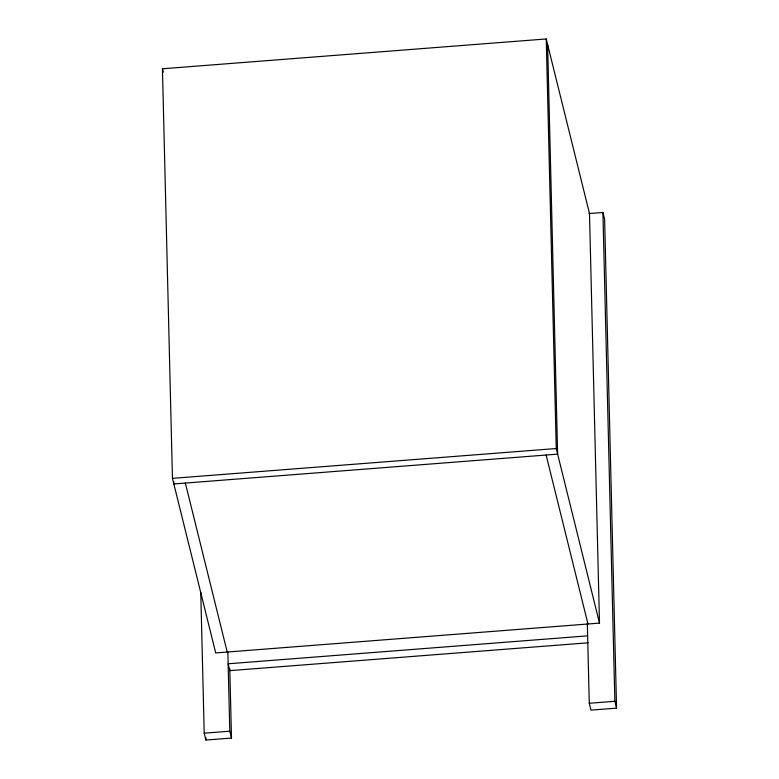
<?xml version="1.0" encoding="UTF-8"?>
<svg xmlns="http://www.w3.org/2000/svg" width="779" height="779" viewBox="0 0 779 779"><rect width="100%" height="100%" fill="white"/><g stroke="black" fill="none" stroke-linecap="round" stroke-linejoin="round"><path stroke-width="1.17" d="M162.441 68.776L546.235 38.95L589.489 213.524L599.499 623.103L215.705 652.929L172.451 478.355L162.441 68.776L163.269 72.135M588.963 213.563L602.917 212.482L604.621 219.337L616.559 708.14L590.979 710.127L589.275 703.271L587.317 623.015M172.451 478.355L556.245 448.529L599.499 623.103M587.629 635.849L228.14 663.786L229.844 670.641L588.116 642.802M204.205 733.195L229.786 731.199L231.49 738.064L205.899 740.05L204.205 733.195L200.758 592.147M589.275 703.271L614.865 701.285L616.559 708.14M546.118 455.033L587.979 623.998M185.353 483.068L227.215 652.033M602.917 212.482L614.865 701.285M547.618 44.559L557.628 454.138L173.834 483.963L173.775 481.529M546.235 38.95L556.245 448.529M229.795 668.752L231.49 738.064M227.857 651.955L229.786 731.199M205.841 737.616L205.899 740.05"/></g></svg>
